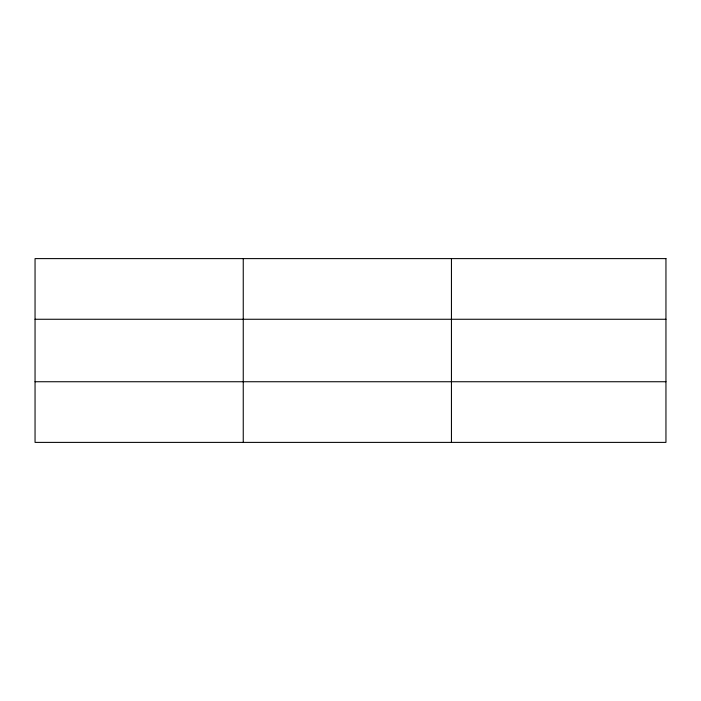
<?xml version="1.0" encoding="UTF-8"?>
<svg xmlns="http://www.w3.org/2000/svg" width="701" height="701" viewBox="0 0 701 701"><rect width="100%" height="100%" fill="white"/><g stroke="black" fill="none" stroke-linecap="round" stroke-linejoin="round"><path stroke-width="1.05" d="M243.247 442.392L243.247 258.608M451.444 442.392L451.444 258.608M35.05 319.262L665.95 319.262M35.05 381.738L665.95 381.738M665.95 258.608L665.95 442.392L35.05 442.392L35.05 258.608L665.95 258.608"/></g></svg>
